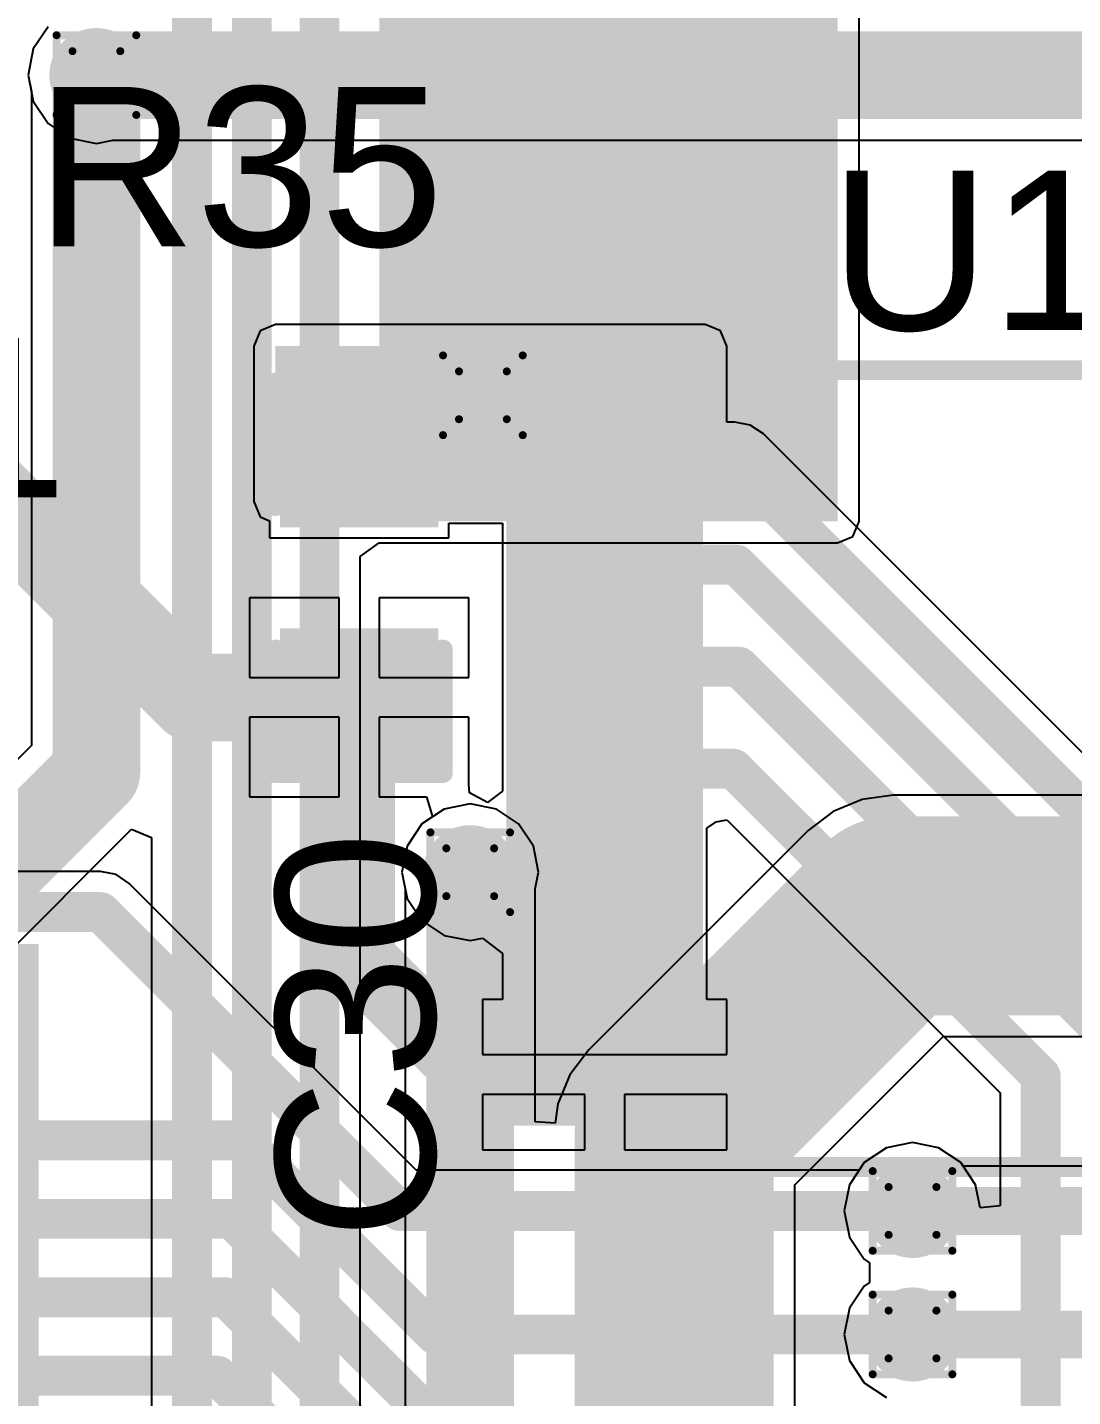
# Model space of a CAD drawing. Header units: inches. Extents: x -0.3 to 9.9, y -0.4 to 5.
# Drawn here: x 3.3147 to 3.577, y 1.4264 to 1.77 of the extents above; entities that cross this region are included whole.
import ezdxf

# ---------------------------------------------------------------- set-up
doc = ezdxf.new("R2010")
doc.units = ezdxf.units.IN
doc.header["$MEASUREMENT"] = 0
for name, color, linetype in [('Bottom Layer', 5, 'Continuous'), ('Bottom Solder', 6, 'Continuous'), ('Drill Drawing', 1, 'Continuous'), ('Top Layer', 1, 'Continuous'), ('Top Overlay', 2, 'Continuous'), ('Top Paste', 8, 'Continuous'), ('Top Solder', 216, 'Continuous'), ('Via Holes', 16, 'Continuous')]:
    doc.layers.add(name, color=color, linetype=linetype)
doc.styles.add('Arial', font='', dxfattribs={"height": 0.2})
doc.styles.get('Arial').set_extended_font_data('Arial')

# ---------------------------------------------------------------- blocks, each defined once
blk = doc.blocks.new('TQFP_100_14_14__49')
at = {"layer": 'Top Solder'}
for points in [[(-0.33668, -0.12789), (-0.26962, -0.12789), (-0.26962, -0.1477), (-0.33668, -0.1477)], [(-0.33668, -0.14757), (-0.26962, -0.14757), (-0.26962, -0.16739), (-0.33668, -0.16739)], [(-0.33668, -0.16726), (-0.26962, -0.16726), (-0.26962, -0.18707), (-0.33668, -0.18707)], [(-0.33668, -0.18694), (-0.26962, -0.18694), (-0.26962, -0.20676), (-0.33668, -0.20676)], [(-0.33668, -0.20663), (-0.26962, -0.20663), (-0.26962, -0.22644), (-0.33668, -0.22644)], [(-0.33668, -0.22631), (-0.26962, -0.22631), (-0.26962, -0.24613), (-0.33668, -0.24613)]]:
    blk.add_hatch(color=216, dxfattribs=at).paths.add_polyline_path(points)
blk = doc.blocks.new('14_TSSOP_50')
at = {"layer": 'Top Layer'}
for points in [[(-0.12992, 0.08563), (-0.08858, 0.08563), (-0.08858, 0.06791), (-0.12992, 0.06791)], [(0.08858, 0.08563), (0.12992, 0.08563), (0.12992, 0.06791), (0.08858, 0.06791)], [(-0.12992, 0.06004), (-0.08858, 0.06004), (-0.08858, 0.04232), (-0.12992, 0.04232)], [(0.08858, 0.06004), (0.12992, 0.06004), (0.12992, 0.04232), (0.08858, 0.04232)], [(-0.12992, 0.03445), (-0.08858, 0.03445), (-0.08858, 0.01673), (-0.12992, 0.01673)], [(0.08858, 0.03445), (0.12992, 0.03445), (0.12992, 0.01673), (0.08858, 0.01673)], [(-0.12992, 0.00886), (-0.08858, 0.00886), (-0.08858, -0.00886), (-0.12992, -0.00886)], [(0.08858, 0.00886), (0.12992, 0.00886), (0.12992, -0.00886), (0.08858, -0.00886)], [(-0.12992, -0.01673), (-0.08858, -0.01673), (-0.08858, -0.03445), (-0.12992, -0.03445)], [(0.08858, -0.01673), (0.12992, -0.01673), (0.12992, -0.03445), (0.08858, -0.03445)], [(-0.12992, -0.04232), (-0.08858, -0.04232), (-0.08858, -0.06004), (-0.12992, -0.06004)], [(0.08858, -0.04232), (0.12992, -0.04232), (0.12992, -0.06004), (0.08858, -0.06004)], [(-0.12992, -0.06791), (-0.08858, -0.06791), (-0.08858, -0.08563), (-0.12992, -0.08563)], [(0.08858, -0.06791), (0.12992, -0.06791), (0.12992, -0.08563), (0.08858, -0.08563)]]:
    blk.add_hatch(color=1, dxfattribs=at).paths.add_polyline_path(points)
at = {"layer": 'Top Overlay'}
blk.add_hatch(color=2, dxfattribs=at).paths.add_polyline_path([(-0.084, 0.068), (-0.073, 0.068), (-0.073, 0.086), (-0.084, 0.086)])
at = {"layer": 'Top Paste'}
for points in [[(-0.12992, 0.08563), (-0.08858, 0.08563), (-0.08858, 0.06791), (-0.12992, 0.06791)], [(0.08858, 0.08563), (0.12992, 0.08563), (0.12992, 0.06791), (0.08858, 0.06791)], [(-0.12992, 0.06004), (-0.08858, 0.06004), (-0.08858, 0.04232), (-0.12992, 0.04232)], [(0.08858, 0.06004), (0.12992, 0.06004), (0.12992, 0.04232), (0.08858, 0.04232)], [(-0.12992, 0.03445), (-0.08858, 0.03445), (-0.08858, 0.01673), (-0.12992, 0.01673)], [(0.08858, 0.03445), (0.12992, 0.03445), (0.12992, 0.01673), (0.08858, 0.01673)], [(-0.12992, 0.00886), (-0.08858, 0.00886), (-0.08858, -0.00886), (-0.12992, -0.00886)], [(0.08858, 0.00886), (0.12992, 0.00886), (0.12992, -0.00886), (0.08858, -0.00886)], [(-0.12992, -0.01673), (-0.08858, -0.01673), (-0.08858, -0.03445), (-0.12992, -0.03445)], [(0.08858, -0.01673), (0.12992, -0.01673), (0.12992, -0.03445), (0.08858, -0.03445)], [(-0.12992, -0.04232), (-0.08858, -0.04232), (-0.08858, -0.06004), (-0.12992, -0.06004)], [(0.08858, -0.04232), (0.12992, -0.04232), (0.12992, -0.06004), (0.08858, -0.06004)], [(-0.12992, -0.06791), (-0.08858, -0.06791), (-0.08858, -0.08563), (-0.12992, -0.08563)], [(0.08858, -0.06791), (0.12992, -0.06791), (0.12992, -0.08563), (0.08858, -0.08563)]]:
    blk.add_hatch(color=8, dxfattribs=at).paths.add_polyline_path(points)
at = {"layer": 'Top Solder'}
for points in [[(-0.13392, 0.08963), (-0.08458, 0.08963), (-0.08458, 0.06391), (-0.13392, 0.06391)], [(0.08458, 0.08963), (0.13392, 0.08963), (0.13392, 0.06391), (0.08458, 0.06391)], [(-0.13392, 0.06404), (-0.08458, 0.06404), (-0.08458, 0.03832), (-0.13392, 0.03832)], [(0.08458, 0.06404), (0.13392, 0.06404), (0.13392, 0.03832), (0.08458, 0.03832)], [(-0.13392, 0.03845), (-0.08458, 0.03845), (-0.08458, 0.01273), (-0.13392, 0.01273)], [(0.08458, 0.03845), (0.13392, 0.03845), (0.13392, 0.01273), (0.08458, 0.01273)], [(-0.13392, 0.01286), (-0.08458, 0.01286), (-0.08458, -0.01286), (-0.13392, -0.01286)], [(0.08458, 0.01286), (0.13392, 0.01286), (0.13392, -0.01286), (0.08458, -0.01286)], [(-0.13392, -0.01273), (-0.08458, -0.01273), (-0.08458, -0.03845), (-0.13392, -0.03845)], [(0.08458, -0.01273), (0.13392, -0.01273), (0.13392, -0.03845), (0.08458, -0.03845)], [(-0.13392, -0.03832), (-0.08458, -0.03832), (-0.08458, -0.06404), (-0.13392, -0.06404)], [(0.08458, -0.03832), (0.13392, -0.03832), (0.13392, -0.06404), (0.08458, -0.06404)], [(-0.13392, -0.06391), (-0.08458, -0.06391), (-0.08458, -0.08963), (-0.13392, -0.08963)], [(0.08458, -0.06391), (0.13392, -0.06391), (0.13392, -0.08963), (0.08458, -0.08963)]]:
    blk.add_hatch(color=216, dxfattribs=at).paths.add_polyline_path(points)
at = {"layer": 'Top Overlay'}
for points in [[(-0.09, 0.1, 0.005, 0.005, 0), (0.09, 0.1, 0.005, 0.005, 0)], [(-0.09, 0.092, 0.005, 0.005, 0), (-0.09, 0.1, 0.005, 0.005, 0)], [(0.09, 0.092, 0.005, 0.005, 0), (0.09, 0.1, 0.005, 0.005, 0)], [(-0.141, 0.082, 0.00787, 0.00787, 0), (-0.136, 0.077, 0.00787, 0.00787, 0)], [(-0.141, 0.072, 0.00787, 0.00787, 0), (-0.141, 0.082, 0.00787, 0.00787, 0)], [(-0.141, 0.072, 0.00787, 0.00787, 0), (-0.136, 0.077, 0.00787, 0.00787, 0)], [(-0.09, -0.1, 0.005, 0.005, 0), (-0.09, -0.092, 0.005, 0.005, 0)], [(0.09, -0.1, 0.005, 0.005, 0), (0.09, -0.092, 0.005, 0.005, 0)], [(-0.09, -0.1, 0.005, 0.005, 0), (0.09, -0.1, 0.005, 0.005, 0)]]:
    blk.add_lwpolyline(points, format="xyseb", dxfattribs=at)
for points in [[(-0.09125, 0.1, 0.0025, 0.0025, 1), (-0.08875, 0.1, 0.0025, 0.0025, 1)], [(-0.09125, 0.1, 0.0025, 0.0025, 1), (-0.08875, 0.1, 0.0025, 0.0025, 1)], [(0.08875, 0.1, 0.0025, 0.0025, 1), (0.09125, 0.1, 0.0025, 0.0025, 1)], [(0.08875, 0.1, 0.0025, 0.0025, 1), (0.09125, 0.1, 0.0025, 0.0025, 1)], [(-0.09125, 0.092, 0.0025, 0.0025, 1), (-0.08875, 0.092, 0.0025, 0.0025, 1)], [(0.08875, 0.092, 0.0025, 0.0025, 1), (0.09125, 0.092, 0.0025, 0.0025, 1)], [(-0.14297, 0.082, 0.00394, 0.00394, 1), (-0.13903, 0.082, 0.00394, 0.00394, 1)], [(-0.14297, 0.082, 0.00394, 0.00394, 1), (-0.13903, 0.082, 0.00394, 0.00394, 1)], [(-0.13797, 0.077, 0.00394, 0.00394, 1), (-0.13403, 0.077, 0.00394, 0.00394, 1)], [(-0.13797, 0.077, 0.00394, 0.00394, 1), (-0.13403, 0.077, 0.00394, 0.00394, 1)], [(-0.14297, 0.072, 0.00394, 0.00394, 1), (-0.13903, 0.072, 0.00394, 0.00394, 1)], [(-0.14297, 0.072, 0.00394, 0.00394, 1), (-0.13903, 0.072, 0.00394, 0.00394, 1)], [(-0.09125, -0.092, 0.0025, 0.0025, 1), (-0.08875, -0.092, 0.0025, 0.0025, 1)], [(0.08875, -0.092, 0.0025, 0.0025, 1), (0.09125, -0.092, 0.0025, 0.0025, 1)], [(-0.09125, -0.1, 0.0025, 0.0025, 1), (-0.08875, -0.1, 0.0025, 0.0025, 1)], [(-0.09125, -0.1, 0.0025, 0.0025, 1), (-0.08875, -0.1, 0.0025, 0.0025, 1)], [(0.08875, -0.1, 0.0025, 0.0025, 1), (0.09125, -0.1, 0.0025, 0.0025, 1)], [(0.08875, -0.1, 0.0025, 0.0025, 1), (0.09125, -0.1, 0.0025, 0.0025, 1)]]:
    blk.add_lwpolyline(points, format="xyseb", close=True, dxfattribs=at)
blk = doc.blocks.new('C___0603_189')
at = {"layer": 'Top Layer'}
for points in [[(-0.015, 0.0175), (-0.015, -0.0175), (-0.045, -0.0175), (-0.045, 0.0175)], [(0.045, 0.0175), (0.045, -0.0175), (0.015, -0.0175), (0.015, 0.0175)]]:
    blk.add_hatch(color=1, dxfattribs=at).paths.add_polyline_path(points)
at = {"layer": 'Top Paste'}
for points in [[(-0.015, 0.0175), (-0.015, -0.0175), (-0.045, -0.0175), (-0.045, 0.0175)], [(0.045, 0.0175), (0.045, -0.0175), (0.015, -0.0175), (0.015, 0.0175)]]:
    blk.add_hatch(color=8, dxfattribs=at).paths.add_polyline_path(points)
at = {"layer": 'Top Solder'}
for points in [[(-0.01264, 0.01986), (-0.01264, -0.01986), (-0.04736, -0.01986), (-0.04736, 0.01986)], [(0.04736, 0.01986), (0.04736, -0.01986), (0.01264, -0.01986), (0.01264, 0.01986)]]:
    blk.add_hatch(color=216, dxfattribs=at).paths.add_polyline_path(points)
at = {"layer": 'Top Overlay'}
for points in [[(-0.018, 0.021, 0.005, 0.005, 0), (-0.049, 0.021, 0.005, 0.005, 0)], [(-0.049, -0.021, 0.005, 0.005, 0), (-0.049, 0.021, 0.005, 0.005, 0)], [(0.049, 0.021, 0.005, 0.005, 0), (0.018, 0.021, 0.005, 0.005, 0)], [(0.049, -0.021, 0.005, 0.005, 0), (0.049, 0.021, 0.005, 0.005, 0)], [(-0.018, -0.021, 0.005, 0.005, 0), (-0.049, -0.021, 0.005, 0.005, 0)], [(0.049, -0.021, 0.005, 0.005, 0), (0.018, -0.021, 0.005, 0.005, 0)]]:
    blk.add_lwpolyline(points, format="xyseb", dxfattribs=at)
for points in [[(-0.05025, 0.021, 0.0025, 0.0025, 1), (-0.04775, 0.021, 0.0025, 0.0025, 1)], [(-0.05025, 0.021, 0.0025, 0.0025, 1), (-0.04775, 0.021, 0.0025, 0.0025, 1)], [(-0.01925, 0.021, 0.0025, 0.0025, 1), (-0.01675, 0.021, 0.0025, 0.0025, 1)], [(0.01675, 0.021, 0.0025, 0.0025, 1), (0.01925, 0.021, 0.0025, 0.0025, 1)], [(0.04775, 0.021, 0.0025, 0.0025, 1), (0.05025, 0.021, 0.0025, 0.0025, 1)], [(0.04775, 0.021, 0.0025, 0.0025, 1), (0.05025, 0.021, 0.0025, 0.0025, 1)], [(-0.05025, -0.021, 0.0025, 0.0025, 1), (-0.04775, -0.021, 0.0025, 0.0025, 1)], [(-0.05025, -0.021, 0.0025, 0.0025, 1), (-0.04775, -0.021, 0.0025, 0.0025, 1)], [(-0.01925, -0.021, 0.0025, 0.0025, 1), (-0.01675, -0.021, 0.0025, 0.0025, 1)], [(0.01675, -0.021, 0.0025, 0.0025, 1), (0.01925, -0.021, 0.0025, 0.0025, 1)], [(0.04775, -0.021, 0.0025, 0.0025, 1), (0.05025, -0.021, 0.0025, 0.0025, 1)], [(0.04775, -0.021, 0.0025, 0.0025, 1), (0.05025, -0.021, 0.0025, 0.0025, 1)]]:
    blk.add_lwpolyline(points, format="xyseb", close=True, dxfattribs=at)

msp = doc.modelspace()

# ---------------------------------------------------------------- hatches: boundary and pattern name
at = {"layer": 'Bottom Layer'}
msp.add_hatch(color=5, dxfattribs=at).paths.add_polyline_path([(3.403, 1.646), (3.518, 1.646), (3.518, 2.022), (3.403, 2.022)])
h = msp.add_hatch(color=5, dxfattribs=at)
edge = h.paths.add_edge_path()
edge.add_arc((3.332, 1.758), 0.01181, 0, 360)
h = msp.add_hatch(color=5, dxfattribs=at)
edge = h.paths.add_edge_path()
edge.add_arc((3.429, 1.67764), 0.01181, 0, 360)
h = msp.add_hatch(color=5, dxfattribs=at)
edge = h.paths.add_edge_path()
edge.add_arc((3.42582, 1.55795), 0.01181, 0, 360)
h = msp.add_hatch(color=5, dxfattribs=at)
edge = h.paths.add_edge_path()
edge.add_arc((3.53682, 1.47295), 0.01181, 0, 360)
h = msp.add_hatch(color=5, dxfattribs=at)
edge = h.paths.add_edge_path()
edge.add_arc((3.53682, 1.44195), 0.01181, 0, 360)
at = {"layer": 'Bottom Solder'}
h = msp.add_hatch(color=6, dxfattribs=at)
edge = h.paths.add_edge_path()
edge.add_arc((3.332, 1.758), 0.00591, 0, 360)
h = msp.add_hatch(color=6, dxfattribs=at)
edge = h.paths.add_edge_path()
edge.add_arc((3.429, 1.67764), 0.00591, 0, 360)
h = msp.add_hatch(color=6, dxfattribs=at)
edge = h.paths.add_edge_path()
edge.add_arc((3.42582, 1.55795), 0.00591, 0, 360)
h = msp.add_hatch(color=6, dxfattribs=at)
edge = h.paths.add_edge_path()
edge.add_arc((3.53682, 1.47295), 0.00591, 0, 360)
h = msp.add_hatch(color=6, dxfattribs=at)
edge = h.paths.add_edge_path()
edge.add_arc((3.53682, 1.44195), 0.00591, 0, 360)
at = {"layer": 'Top Layer'}
h = msp.add_hatch(color=1, dxfattribs=at)
edge = h.paths.add_edge_path()
edge.add_arc((3.332, 1.758), 0.01181, 0, 360)
msp.add_hatch(color=1, dxfattribs=at).paths.add_polyline_path([(3.37694, 1.65095), (3.48482, 1.65095), (3.48482, 1.69), (3.37694, 1.69)])
h = msp.add_hatch(color=1, dxfattribs=at)
edge = h.paths.add_edge_path()
edge.add_arc((3.429, 1.67764), 0.01181, 0, 360)
h = msp.add_hatch(color=1, dxfattribs=at)
edge = h.paths.add_edge_path()
edge.add_arc((3.42582, 1.55795), 0.01181, 0, 360)
h = msp.add_hatch(color=1, dxfattribs=at)
edge = h.paths.add_edge_path()
edge.add_arc((3.53682, 1.47295), 0.01181, 0, 360)
h = msp.add_hatch(color=1, dxfattribs=at)
edge = h.paths.add_edge_path()
edge.add_arc((3.53682, 1.44195), 0.01181, 0, 360)
at = {"layer": 'Top Solder'}
h = msp.add_hatch(color=216, dxfattribs=at)
edge = h.paths.add_edge_path()
edge.add_arc((3.332, 1.758), 0.00591, 0, 360)
h = msp.add_hatch(color=216, dxfattribs=at)
edge = h.paths.add_edge_path()
edge.add_arc((3.429, 1.67764), 0.00591, 0, 360)
h = msp.add_hatch(color=216, dxfattribs=at)
edge = h.paths.add_edge_path()
edge.add_arc((3.42582, 1.55795), 0.00591, 0, 360)
h = msp.add_hatch(color=216, dxfattribs=at)
edge = h.paths.add_edge_path()
edge.add_arc((3.53682, 1.47295), 0.00591, 0, 360)
h = msp.add_hatch(color=216, dxfattribs=at)
edge = h.paths.add_edge_path()
edge.add_arc((3.53682, 1.44195), 0.00591, 0, 360)
at = {"layer": 'Via Holes'}
h = msp.add_hatch(color=7, dxfattribs=at)
edge = h.paths.add_edge_path()
edge.add_arc((3.332, 1.758), 0.00591, 0, 360)
h = msp.add_hatch(color=7, dxfattribs=at)
edge = h.paths.add_edge_path()
edge.add_arc((3.429, 1.67764), 0.00591, 0, 360)
h = msp.add_hatch(color=7, dxfattribs=at)
edge = h.paths.add_edge_path()
edge.add_arc((3.42582, 1.55795), 0.00591, 0, 360)
h = msp.add_hatch(color=7, dxfattribs=at)
edge = h.paths.add_edge_path()
edge.add_arc((3.53682, 1.47295), 0.00591, 0, 360)
h = msp.add_hatch(color=7, dxfattribs=at)
edge = h.paths.add_edge_path()
edge.add_arc((3.53682, 1.44195), 0.00591, 0, 360)

# ---------------------------------------------------------------- linework, layer by layer
at = {"layer": 'Bottom Layer'}
for p, q in [((3.52341, 1.646), (3.52341, 2.022)), ((3.31988, 1.77012), (3.31616, 1.76456)), ((3.31616, 1.76456), (3.31486, 1.758)), ((3.31486, 1.758), (3.31569, 1.75384)), ((3.31569, 1.75384), (3.31569, 1.58976)), ((3.52183, 1.64217), (3.52341, 1.646)), ((3.3982, 1.63717), (3.403, 1.64059)), ((3.403, 1.64059), (3.518, 1.64059)), ((3.518, 1.64059), (3.52183, 1.64217)), ((3.3982, 1.2405), (3.3982, 1.63717)), ((3.31569, 1.58976), (3.27024, 1.54431)), ((3.532, 1.57726), (3.52417, 1.57623)), ((3.59247, 1.57726), (3.532, 1.57726)), ((3.41926, 1.57378), (3.4137, 1.57007)), ((3.42582, 1.57509), (3.41926, 1.57378)), ((3.43238, 1.57378), (3.42582, 1.57509)), ((3.43794, 1.57007), (3.43238, 1.57378)), ((3.52417, 1.57623), (3.51687, 1.5732)), ((3.51687, 1.5732), (3.5106, 1.5684)), ((3.28854, 1.51646), (3.3408, 1.56873)), ((3.3408, 1.56873), (3.3458, 1.56666)), ((3.4137, 1.57007), (3.40999, 1.56451)), ((3.44166, 1.56451), (3.43794, 1.57007)), ((3.5106, 1.5684), (3.4556, 1.5134)), ((3.5106, 1.5684), (3.5106, 1.5684)), ((3.3458, 1.56666), (3.3458, 1.25515)), ((3.40999, 1.56451), (3.40868, 1.55795)), ((3.44296, 1.55795), (3.44166, 1.56451)), ((3.40868, 1.55795), (3.40951, 1.55379)), ((3.44214, 1.55379), (3.44296, 1.55795)), ((3.40951, 1.55379), (3.40951, 1.08081)), ((3.44214, 1.49533), (3.44214, 1.55379)), ((3.50726, 1.47947), (3.54453, 1.51674)), ((3.54453, 1.51674), (3.605, 1.51674)), ((3.4556, 1.5134), (3.45079, 1.50713)), ((3.45079, 1.50713), (3.44777, 1.49983)), ((3.44777, 1.49983), (3.44714, 1.495)), ((3.44714, 1.495), (3.44214, 1.49533)), ((3.53026, 1.48878), (3.5247, 1.48507)), ((3.53682, 1.49009), (3.53026, 1.48878)), ((3.54338, 1.48878), (3.53682, 1.49009)), ((3.54894, 1.48507), (3.54338, 1.48878)), ((3.5247, 1.48507), (3.52099, 1.47951)), ((3.54955, 1.48416), (3.54894, 1.48507)), ((3.6621, 1.48416), (3.54955, 1.48416)), ((3.50726, 1.229), (3.50726, 1.47947)), ((3.52099, 1.47951), (3.51968, 1.47295)), ((3.51968, 1.47295), (3.52099, 1.46639)), ((3.52099, 1.46639), (3.5247, 1.46083)), ((3.5247, 1.46083), (3.52602, 1.45995)), ((3.52602, 1.45995), (3.52602, 1.45495)), ((3.5247, 1.45407), (3.52099, 1.44851)), ((3.52602, 1.45495), (3.5247, 1.45407)), ((3.52099, 1.44851), (3.51968, 1.44195)), ((3.51968, 1.44195), (3.52099, 1.43539)), ((3.52099, 1.43539), (3.5247, 1.42983)), ((3.5247, 1.42983), (3.53026, 1.42611))]:
    msp.add_line(p, q, dxfattribs=at)
for points in [[(3.356, 1.25092, 0.01, 0.01, 0), (3.356, 2.58734, 0.01, 0.01, 0)], [(3.371, 1.24471, 0.01, 0.01, 0), (3.371, 2.58113, 0.01, 0.01, 0)], [(3.388, 1.2405, 0.01, 0.01, 0), (3.388, 2.48513, 0.01, 0.01, 0)], [(3.429, 1.687, 0.018, 0.018, 0), (3.429, 1.83177, 0.018, 0.018, 0)], [(3.332, 1.583, 0.022, 0.022, 0), (3.332, 1.758, 0.022, 0.022, 0)], [(3.42782, 1.68582, 0.018, 0.018, 0), (3.429, 1.687, 0.018, 0.018, 0)], [(3.42782, 1.67964, 0.018, 0.018, 0), (3.42782, 1.68582, 0.018, 0.018, 0)], [(3.42782, 1.67964, 0.018, 0.018, 0), (3.429, 1.67964, 0.018, 0.018, 0)], [(3.42782, 1.66072, 0.018, 0.018, 0), (3.42782, 1.67964, 0.018, 0.018, 0)], [(3.277, 1.528, 0.022, 0.022, 0), (3.332, 1.583, 0.022, 0.022, 0)], [(3.477, 1.492, 0.05, 0.05, 0), (3.532, 1.547, 0.05, 0.05, 0)], [(3.532, 1.547, 0.05, 0.05, 0), (3.605, 1.547, 0.05, 0.05, 0)], [(3.42582, 1.08081, 0.022, 0.022, 0), (3.42582, 1.55751, 0.022, 0.022, 0)], [(3.477, 1.229, 0.05, 0.05, 0), (3.477, 1.492, 0.05, 0.05, 0)], [(3.53682, 1.47295, 0.012, 0.012, 0), (3.67482, 1.47295, 0.012, 0.012, 0)], [(3.53682, 1.44195, 0.012, 0.012, 0), (3.67982, 1.44195, 0.012, 0.012, 0)]]:
    msp.add_lwpolyline(points, format="xyseb", dxfattribs=at)
for points in [[(3.3265, 1.758, 0.011, 0.011, 1), (3.3375, 1.758, 0.011, 0.011, 1)], [(3.42332, 1.68582, 0.009, 0.009, 1), (3.43232, 1.68582, 0.009, 0.009, 1)], [(3.42332, 1.68582, 0.009, 0.009, 1), (3.43232, 1.68582, 0.009, 0.009, 1)], [(3.4245, 1.687, 0.009, 0.009, 1), (3.4335, 1.687, 0.009, 0.009, 1)], [(3.4245, 1.687, 0.009, 0.009, 1), (3.4335, 1.687, 0.009, 0.009, 1)], [(3.42332, 1.67964, 0.009, 0.009, 1), (3.43232, 1.67964, 0.009, 0.009, 1)], [(3.42332, 1.67964, 0.009, 0.009, 1), (3.43232, 1.67964, 0.009, 0.009, 1)], [(3.42332, 1.67964, 0.009, 0.009, 1), (3.43232, 1.67964, 0.009, 0.009, 1)], [(3.4245, 1.67964, 0.009, 0.009, 1), (3.4335, 1.67964, 0.009, 0.009, 1)], [(3.42332, 1.66072, 0.009, 0.009, 1), (3.43232, 1.66072, 0.009, 0.009, 1)], [(3.3265, 1.583, 0.011, 0.011, 1), (3.3375, 1.583, 0.011, 0.011, 1)], [(3.3265, 1.583, 0.011, 0.011, 1), (3.3375, 1.583, 0.011, 0.011, 1)], [(3.5195, 1.547, 0.025, 0.025, 1), (3.5445, 1.547, 0.025, 0.025, 1)], [(3.5195, 1.547, 0.025, 0.025, 1), (3.5445, 1.547, 0.025, 0.025, 1)], [(3.42032, 1.55751, 0.011, 0.011, 1), (3.43132, 1.55751, 0.011, 0.011, 1)], [(3.4645, 1.492, 0.025, 0.025, 1), (3.4895, 1.492, 0.025, 0.025, 1)], [(3.4645, 1.492, 0.025, 0.025, 1), (3.4895, 1.492, 0.025, 0.025, 1)], [(3.53382, 1.47295, 0.006, 0.006, 1), (3.53982, 1.47295, 0.006, 0.006, 1)], [(3.53382, 1.44195, 0.006, 0.006, 1), (3.53982, 1.44195, 0.006, 0.006, 1)]]:
    msp.add_lwpolyline(points, format="xyseb", close=True, dxfattribs=at)
at = {"layer": 'Drill Drawing'}
for points in [[(3.322, 1.768, 0.002, 0.002, 0), (3.342, 1.768, 0.002, 0.002, 0)], [(3.322, 1.748, 0.002, 0.002, 0), (3.322, 1.768, 0.002, 0.002, 0)], [(3.342, 1.748, 0.002, 0.002, 0), (3.342, 1.768, 0.002, 0.002, 0)], [(3.326, 1.764, 0.002, 0.002, 0), (3.338, 1.764, 0.002, 0.002, 0)], [(3.326, 1.752, 0.002, 0.002, 0), (3.326, 1.764, 0.002, 0.002, 0)], [(3.338, 1.752, 0.002, 0.002, 0), (3.338, 1.764, 0.002, 0.002, 0)], [(3.326, 1.752, 0.002, 0.002, 0), (3.338, 1.752, 0.002, 0.002, 0)], [(3.322, 1.748, 0.002, 0.002, 0), (3.342, 1.748, 0.002, 0.002, 0)], [(3.419, 1.68764, 0.002, 0.002, 0), (3.439, 1.68764, 0.002, 0.002, 0)], [(3.419, 1.66764, 0.002, 0.002, 0), (3.419, 1.68764, 0.002, 0.002, 0)], [(3.439, 1.66764, 0.002, 0.002, 0), (3.439, 1.68764, 0.002, 0.002, 0)], [(3.423, 1.68364, 0.002, 0.002, 0), (3.435, 1.68364, 0.002, 0.002, 0)], [(3.423, 1.67164, 0.002, 0.002, 0), (3.423, 1.68364, 0.002, 0.002, 0)], [(3.435, 1.67164, 0.002, 0.002, 0), (3.435, 1.68364, 0.002, 0.002, 0)], [(3.423, 1.67164, 0.002, 0.002, 0), (3.435, 1.67164, 0.002, 0.002, 0)], [(3.419, 1.66764, 0.002, 0.002, 0), (3.439, 1.66764, 0.002, 0.002, 0)], [(3.41582, 1.56795, 0.002, 0.002, 0), (3.43582, 1.56795, 0.002, 0.002, 0)], [(3.41582, 1.54795, 0.002, 0.002, 0), (3.41582, 1.56795, 0.002, 0.002, 0)], [(3.43582, 1.54795, 0.002, 0.002, 0), (3.43582, 1.56795, 0.002, 0.002, 0)], [(3.41982, 1.56395, 0.002, 0.002, 0), (3.43182, 1.56395, 0.002, 0.002, 0)], [(3.41982, 1.55195, 0.002, 0.002, 0), (3.41982, 1.56395, 0.002, 0.002, 0)], [(3.43182, 1.55195, 0.002, 0.002, 0), (3.43182, 1.56395, 0.002, 0.002, 0)], [(3.41982, 1.55195, 0.002, 0.002, 0), (3.43182, 1.55195, 0.002, 0.002, 0)], [(3.41582, 1.54795, 0.002, 0.002, 0), (3.43582, 1.54795, 0.002, 0.002, 0)], [(3.52682, 1.48295, 0.002, 0.002, 0), (3.54682, 1.48295, 0.002, 0.002, 0)], [(3.52682, 1.46295, 0.002, 0.002, 0), (3.52682, 1.48295, 0.002, 0.002, 0)], [(3.54682, 1.46295, 0.002, 0.002, 0), (3.54682, 1.48295, 0.002, 0.002, 0)], [(3.53082, 1.47895, 0.002, 0.002, 0), (3.54282, 1.47895, 0.002, 0.002, 0)], [(3.53082, 1.46695, 0.002, 0.002, 0), (3.53082, 1.47895, 0.002, 0.002, 0)], [(3.54282, 1.46695, 0.002, 0.002, 0), (3.54282, 1.47895, 0.002, 0.002, 0)], [(3.53082, 1.46695, 0.002, 0.002, 0), (3.54282, 1.46695, 0.002, 0.002, 0)], [(3.52682, 1.46295, 0.002, 0.002, 0), (3.54682, 1.46295, 0.002, 0.002, 0)], [(3.52682, 1.45195, 0.002, 0.002, 0), (3.54682, 1.45195, 0.002, 0.002, 0)], [(3.52682, 1.43195, 0.002, 0.002, 0), (3.52682, 1.45195, 0.002, 0.002, 0)], [(3.54682, 1.43195, 0.002, 0.002, 0), (3.54682, 1.45195, 0.002, 0.002, 0)], [(3.53082, 1.44795, 0.002, 0.002, 0), (3.54282, 1.44795, 0.002, 0.002, 0)], [(3.53082, 1.43595, 0.002, 0.002, 0), (3.53082, 1.44795, 0.002, 0.002, 0)], [(3.54282, 1.43595, 0.002, 0.002, 0), (3.54282, 1.44795, 0.002, 0.002, 0)], [(3.53082, 1.43595, 0.002, 0.002, 0), (3.54282, 1.43595, 0.002, 0.002, 0)], [(3.52682, 1.43195, 0.002, 0.002, 0), (3.54682, 1.43195, 0.002, 0.002, 0)]]:
    msp.add_lwpolyline(points, format="xyseb", dxfattribs=at)
for points in [[(3.3215, 1.768, 0.001, 0.001, 1), (3.3225, 1.768, 0.001, 0.001, 1)], [(3.3215, 1.768, 0.001, 0.001, 1), (3.3225, 1.768, 0.001, 0.001, 1)], [(3.3415, 1.768, 0.001, 0.001, 1), (3.3425, 1.768, 0.001, 0.001, 1)], [(3.3415, 1.768, 0.001, 0.001, 1), (3.3425, 1.768, 0.001, 0.001, 1)], [(3.3255, 1.764, 0.001, 0.001, 1), (3.3265, 1.764, 0.001, 0.001, 1)], [(3.3255, 1.764, 0.001, 0.001, 1), (3.3265, 1.764, 0.001, 0.001, 1)], [(3.3375, 1.764, 0.001, 0.001, 1), (3.3385, 1.764, 0.001, 0.001, 1)], [(3.3375, 1.764, 0.001, 0.001, 1), (3.3385, 1.764, 0.001, 0.001, 1)], [(3.3255, 1.752, 0.001, 0.001, 1), (3.3265, 1.752, 0.001, 0.001, 1)], [(3.3255, 1.752, 0.001, 0.001, 1), (3.3265, 1.752, 0.001, 0.001, 1)], [(3.3375, 1.752, 0.001, 0.001, 1), (3.3385, 1.752, 0.001, 0.001, 1)], [(3.3375, 1.752, 0.001, 0.001, 1), (3.3385, 1.752, 0.001, 0.001, 1)], [(3.3215, 1.748, 0.001, 0.001, 1), (3.3225, 1.748, 0.001, 0.001, 1)], [(3.3215, 1.748, 0.001, 0.001, 1), (3.3225, 1.748, 0.001, 0.001, 1)], [(3.3415, 1.748, 0.001, 0.001, 1), (3.3425, 1.748, 0.001, 0.001, 1)], [(3.3415, 1.748, 0.001, 0.001, 1), (3.3425, 1.748, 0.001, 0.001, 1)], [(3.4185, 1.68764, 0.001, 0.001, 1), (3.4195, 1.68764, 0.001, 0.001, 1)], [(3.4185, 1.68764, 0.001, 0.001, 1), (3.4195, 1.68764, 0.001, 0.001, 1)], [(3.4385, 1.68764, 0.001, 0.001, 1), (3.4395, 1.68764, 0.001, 0.001, 1)], [(3.4385, 1.68764, 0.001, 0.001, 1), (3.4395, 1.68764, 0.001, 0.001, 1)], [(3.4225, 1.68364, 0.001, 0.001, 1), (3.4235, 1.68364, 0.001, 0.001, 1)], [(3.4225, 1.68364, 0.001, 0.001, 1), (3.4235, 1.68364, 0.001, 0.001, 1)], [(3.4345, 1.68364, 0.001, 0.001, 1), (3.4355, 1.68364, 0.001, 0.001, 1)], [(3.4345, 1.68364, 0.001, 0.001, 1), (3.4355, 1.68364, 0.001, 0.001, 1)], [(3.4225, 1.67164, 0.001, 0.001, 1), (3.4235, 1.67164, 0.001, 0.001, 1)], [(3.4225, 1.67164, 0.001, 0.001, 1), (3.4235, 1.67164, 0.001, 0.001, 1)], [(3.4345, 1.67164, 0.001, 0.001, 1), (3.4355, 1.67164, 0.001, 0.001, 1)], [(3.4345, 1.67164, 0.001, 0.001, 1), (3.4355, 1.67164, 0.001, 0.001, 1)], [(3.4185, 1.66764, 0.001, 0.001, 1), (3.4195, 1.66764, 0.001, 0.001, 1)], [(3.4185, 1.66764, 0.001, 0.001, 1), (3.4195, 1.66764, 0.001, 0.001, 1)], [(3.4385, 1.66764, 0.001, 0.001, 1), (3.4395, 1.66764, 0.001, 0.001, 1)], [(3.4385, 1.66764, 0.001, 0.001, 1), (3.4395, 1.66764, 0.001, 0.001, 1)], [(3.41532, 1.56795, 0.001, 0.001, 1), (3.41632, 1.56795, 0.001, 0.001, 1)], [(3.41532, 1.56795, 0.001, 0.001, 1), (3.41632, 1.56795, 0.001, 0.001, 1)], [(3.43532, 1.56795, 0.001, 0.001, 1), (3.43632, 1.56795, 0.001, 0.001, 1)], [(3.43532, 1.56795, 0.001, 0.001, 1), (3.43632, 1.56795, 0.001, 0.001, 1)], [(3.41932, 1.56395, 0.001, 0.001, 1), (3.42032, 1.56395, 0.001, 0.001, 1)], [(3.41932, 1.56395, 0.001, 0.001, 1), (3.42032, 1.56395, 0.001, 0.001, 1)], [(3.43132, 1.56395, 0.001, 0.001, 1), (3.43232, 1.56395, 0.001, 0.001, 1)], [(3.43132, 1.56395, 0.001, 0.001, 1), (3.43232, 1.56395, 0.001, 0.001, 1)], [(3.41932, 1.55195, 0.001, 0.001, 1), (3.42032, 1.55195, 0.001, 0.001, 1)], [(3.41932, 1.55195, 0.001, 0.001, 1), (3.42032, 1.55195, 0.001, 0.001, 1)], [(3.43132, 1.55195, 0.001, 0.001, 1), (3.43232, 1.55195, 0.001, 0.001, 1)], [(3.43132, 1.55195, 0.001, 0.001, 1), (3.43232, 1.55195, 0.001, 0.001, 1)], [(3.41532, 1.54795, 0.001, 0.001, 1), (3.41632, 1.54795, 0.001, 0.001, 1)], [(3.41532, 1.54795, 0.001, 0.001, 1), (3.41632, 1.54795, 0.001, 0.001, 1)], [(3.43532, 1.54795, 0.001, 0.001, 1), (3.43632, 1.54795, 0.001, 0.001, 1)], [(3.43532, 1.54795, 0.001, 0.001, 1), (3.43632, 1.54795, 0.001, 0.001, 1)], [(3.52632, 1.48295, 0.001, 0.001, 1), (3.52732, 1.48295, 0.001, 0.001, 1)], [(3.52632, 1.48295, 0.001, 0.001, 1), (3.52732, 1.48295, 0.001, 0.001, 1)], [(3.54632, 1.48295, 0.001, 0.001, 1), (3.54732, 1.48295, 0.001, 0.001, 1)], [(3.54632, 1.48295, 0.001, 0.001, 1), (3.54732, 1.48295, 0.001, 0.001, 1)], [(3.53032, 1.47895, 0.001, 0.001, 1), (3.53132, 1.47895, 0.001, 0.001, 1)], [(3.53032, 1.47895, 0.001, 0.001, 1), (3.53132, 1.47895, 0.001, 0.001, 1)], [(3.54232, 1.47895, 0.001, 0.001, 1), (3.54332, 1.47895, 0.001, 0.001, 1)], [(3.54232, 1.47895, 0.001, 0.001, 1), (3.54332, 1.47895, 0.001, 0.001, 1)], [(3.53032, 1.46695, 0.001, 0.001, 1), (3.53132, 1.46695, 0.001, 0.001, 1)], [(3.53032, 1.46695, 0.001, 0.001, 1), (3.53132, 1.46695, 0.001, 0.001, 1)], [(3.54232, 1.46695, 0.001, 0.001, 1), (3.54332, 1.46695, 0.001, 0.001, 1)], [(3.54232, 1.46695, 0.001, 0.001, 1), (3.54332, 1.46695, 0.001, 0.001, 1)], [(3.52632, 1.46295, 0.001, 0.001, 1), (3.52732, 1.46295, 0.001, 0.001, 1)], [(3.52632, 1.46295, 0.001, 0.001, 1), (3.52732, 1.46295, 0.001, 0.001, 1)], [(3.54632, 1.46295, 0.001, 0.001, 1), (3.54732, 1.46295, 0.001, 0.001, 1)], [(3.54632, 1.46295, 0.001, 0.001, 1), (3.54732, 1.46295, 0.001, 0.001, 1)], [(3.52632, 1.45195, 0.001, 0.001, 1), (3.52732, 1.45195, 0.001, 0.001, 1)], [(3.52632, 1.45195, 0.001, 0.001, 1), (3.52732, 1.45195, 0.001, 0.001, 1)], [(3.54632, 1.45195, 0.001, 0.001, 1), (3.54732, 1.45195, 0.001, 0.001, 1)], [(3.54632, 1.45195, 0.001, 0.001, 1), (3.54732, 1.45195, 0.001, 0.001, 1)], [(3.53032, 1.44795, 0.001, 0.001, 1), (3.53132, 1.44795, 0.001, 0.001, 1)], [(3.53032, 1.44795, 0.001, 0.001, 1), (3.53132, 1.44795, 0.001, 0.001, 1)], [(3.54232, 1.44795, 0.001, 0.001, 1), (3.54332, 1.44795, 0.001, 0.001, 1)], [(3.54232, 1.44795, 0.001, 0.001, 1), (3.54332, 1.44795, 0.001, 0.001, 1)], [(3.53032, 1.43595, 0.001, 0.001, 1), (3.53132, 1.43595, 0.001, 0.001, 1)], [(3.53032, 1.43595, 0.001, 0.001, 1), (3.53132, 1.43595, 0.001, 0.001, 1)], [(3.54232, 1.43595, 0.001, 0.001, 1), (3.54332, 1.43595, 0.001, 0.001, 1)], [(3.54232, 1.43595, 0.001, 0.001, 1), (3.54332, 1.43595, 0.001, 0.001, 1)], [(3.52632, 1.43195, 0.001, 0.001, 1), (3.52732, 1.43195, 0.001, 0.001, 1)], [(3.52632, 1.43195, 0.001, 0.001, 1), (3.52732, 1.43195, 0.001, 0.001, 1)], [(3.54632, 1.43195, 0.001, 0.001, 1), (3.54732, 1.43195, 0.001, 0.001, 1)], [(3.54632, 1.43195, 0.001, 0.001, 1), (3.54732, 1.43195, 0.001, 0.001, 1)]]:
    msp.add_lwpolyline(points, format="xyseb", close=True, dxfattribs=at)
at = {"layer": 'Top Layer'}
for p, q in [((3.31988, 1.77012), (3.31616, 1.76456)), ((3.31616, 1.76456), (3.31486, 1.758)), ((3.31486, 1.758), (3.31616, 1.75144)), ((3.31616, 1.75144), (3.31988, 1.74588)), ((3.31988, 1.74588), (3.32544, 1.74216)), ((3.32544, 1.74216), (3.332, 1.74086)), ((3.332, 1.74086), (3.33616, 1.74169)), ((3.33616, 1.74169), (3.60755, 1.74169)), ((3.37694, 1.69541), (3.37311, 1.69383)), ((3.48482, 1.69541), (3.37694, 1.69541)), ((3.48865, 1.69383), (3.48482, 1.69541)), ((3.37311, 1.69383), (3.37152, 1.69)), ((3.49023, 1.69), (3.48865, 1.69383)), ((3.37152, 1.69), (3.37152, 1.65095)), ((3.49023, 1.67092), (3.49023, 1.69)), ((3.49219, 1.67092), (3.49023, 1.67092)), ((3.4961, 1.67014), (3.49219, 1.67092)), ((3.4994, 1.66793), (3.4961, 1.67014)), ((3.64741, 1.51993), (3.4994, 1.66793)), ((3.37152, 1.65095), (3.37311, 1.64712)), ((3.37311, 1.64712), (3.37544, 1.64616)), ((3.37544, 1.64616), (3.37544, 1.64183)), ((3.42044, 1.64183), (3.42044, 1.64554)), ((3.42044, 1.64554), (3.4339, 1.64554)), ((3.4339, 1.64554), (3.4339, 1.62127)), ((3.37544, 1.64183), (3.42044, 1.64183)), ((3.39294, 1.62683), (3.37044, 1.62683)), ((3.37044, 1.62683), (3.37044, 1.60683)), ((3.39294, 1.60683), (3.39294, 1.62683)), ((3.42544, 1.62683), (3.40294, 1.62683)), ((3.40294, 1.62683), (3.40294, 1.60683)), ((3.42544, 1.60683), (3.42544, 1.62683)), ((3.4339, 1.62127), (3.4339, 1.57832)), ((3.37044, 1.60683), (3.39294, 1.60683)), ((3.40294, 1.60683), (3.42544, 1.60683)), ((3.39294, 1.59683), (3.37044, 1.59683)), ((3.37044, 1.59683), (3.37044, 1.57683)), ((3.39294, 1.57683), (3.39294, 1.59683)), ((3.42544, 1.59683), (3.40294, 1.59683)), ((3.40294, 1.59683), (3.40294, 1.57683)), ((3.42544, 1.57988), (3.42544, 1.59683)), ((3.4256, 1.57785), (3.42544, 1.57988)), ((3.43015, 1.57544), (3.4256, 1.57785)), ((3.4339, 1.57832), (3.43015, 1.57544)), ((3.37044, 1.57683), (3.39294, 1.57683)), ((3.40294, 1.57683), (3.41483, 1.57683)), ((3.41483, 1.57683), (3.41635, 1.57183)), ((3.41635, 1.57183), (3.4137, 1.57007)), ((3.48524, 1.56904), (3.48758, 1.57057)), ((3.48758, 1.57057), (3.49024, 1.57111)), ((3.49024, 1.57111), (3.5588, 1.50255)), ((3.4137, 1.57007), (3.40999, 1.56451)), ((3.48524, 1.52604), (3.48524, 1.56904)), ((3.40999, 1.56451), (3.40868, 1.55795)), ((3.33305, 1.55814), (3.23205, 1.55814)), ((3.33695, 1.55737), (3.33305, 1.55814)), ((3.34026, 1.55516), (3.33695, 1.55737)), ((3.40868, 1.55795), (3.40999, 1.55139)), ((3.41227, 1.48314), (3.34026, 1.55516)), ((3.40999, 1.55139), (3.4137, 1.54583)), ((3.4137, 1.54583), (3.41926, 1.54211)), ((3.41926, 1.54211), (3.42582, 1.54081)), ((3.42582, 1.54081), (3.4289, 1.54142)), ((3.4289, 1.54142), (3.4339, 1.53757)), ((3.4339, 1.53757), (3.4339, 1.52604)), ((3.4339, 1.52604), (3.4289, 1.52604)), ((3.4289, 1.52604), (3.4289, 1.51218)), ((3.49024, 1.52604), (3.48524, 1.52604)), ((3.49024, 1.51218), (3.49024, 1.52604)), ((3.4289, 1.51218), (3.49024, 1.51218)), ((3.45457, 1.50218), (3.4289, 1.50218)), ((3.4289, 1.50218), (3.4289, 1.48832)), ((3.45457, 1.48832), (3.45457, 1.50218)), ((3.49024, 1.50218), (3.46457, 1.50218)), ((3.46457, 1.50218), (3.46457, 1.48832)), ((3.49024, 1.48832), (3.49024, 1.50218)), ((3.5588, 1.50255), (3.5588, 1.47424)), ((3.4289, 1.48832), (3.45457, 1.48832)), ((3.46457, 1.48832), (3.49024, 1.48832)), ((3.53026, 1.48878), (3.5247, 1.48507)), ((3.53682, 1.49009), (3.53026, 1.48878)), ((3.54338, 1.48878), (3.53682, 1.49009)), ((3.54894, 1.48507), (3.54338, 1.48878)), ((3.5247, 1.48507), (3.52342, 1.48314)), ((3.55266, 1.47951), (3.54894, 1.48507)), ((3.52342, 1.48314), (3.41227, 1.48314)), ((3.5538, 1.47375), (3.55266, 1.47951)), ((3.5588, 1.47424), (3.5538, 1.47375))]:
    msp.add_line(p, q, dxfattribs=at)
for points in [[(3.332, 1.758, 0.022, 0.022, 0), (3.62687, 1.758, 0.022, 0.022, 0)], [(3.28852, 1.66948, 0.022, 0.022, 0), (3.35617, 1.60183, 0.022, 0.022, 0)], [(3.39682, 1.66495, 0.008, 0.008, 0), (3.40105, 1.66072, 0.008, 0.008, 0)], [(3.45957, 1.66072, 0.01, 0.01, 0), (3.49219, 1.66072, 0.01, 0.01, 0)], [(3.49219, 1.66072, 0.01, 0.01, 0), (3.64574, 1.50718, 0.01, 0.01, 0)], [(3.45957, 1.63513, 0.01, 0.01, 0), (3.49264, 1.63513, 0.01, 0.01, 0)], [(3.49264, 1.63513, 0.01, 0.01, 0), (3.619, 1.50877, 0.01, 0.01, 0)], [(3.35617, 1.60183, 0.022, 0.022, 0), (3.39794, 1.60183, 0.022, 0.022, 0)], [(3.45957, 1.60954, 0.01, 0.01, 0), (3.49323, 1.60954, 0.01, 0.01, 0)], [(3.49323, 1.60954, 0.01, 0.01, 0), (3.59341, 1.50936, 0.01, 0.01, 0)], [(3.39794, 1.53606, 0.018, 0.018, 0), (3.39794, 1.60183, 0.018, 0.018, 0)], [(3.45957, 1.58395, 0.01, 0.01, 0), (3.49182, 1.58395, 0.01, 0.01, 0)], [(3.49182, 1.58395, 0.01, 0.01, 0), (3.569, 1.50677, 0.01, 0.01, 0)], [(3.42582, 1.55795, 0.012, 0.012, 0), (3.42603, 1.55815, 0.012, 0.012, 0)], [(3.42603, 1.55815, 0.012, 0.012, 0), (3.45937, 1.55815, 0.012, 0.012, 0)], [(3.45937, 1.55815, 0.012, 0.012, 0), (3.45957, 1.55836, 0.012, 0.012, 0)], [(3.22782, 1.54795, 0.01, 0.01, 0), (3.33305, 1.54795, 0.01, 0.01, 0)], [(3.33305, 1.54795, 0.01, 0.01, 0), (3.40805, 1.47295, 0.01, 0.01, 0)], [(3.39794, 1.53606, 0.018, 0.018, 0), (3.42682, 1.50718, 0.018, 0.018, 0)], [(3.42682, 1.50718, 0.018, 0.018, 0), (3.45957, 1.50718, 0.018, 0.018, 0)], [(3.569, 0.914, 0.01, 0.01, 0), (3.569, 1.50677, 0.01, 0.01, 0)], [(3.28397, 1.49065, 0.01, 0.01, 0), (3.36835, 1.49065, 0.01, 0.01, 0)], [(3.36835, 1.49065, 0.01, 0.01, 0), (3.41705, 1.44195, 0.01, 0.01, 0)], [(3.40805, 1.47295, 0.01, 0.01, 0), (3.53682, 1.47295, 0.01, 0.01, 0)], [(3.28397, 1.47096, 0.01, 0.01, 0), (3.36604, 1.47096, 0.01, 0.01, 0)], [(3.36604, 1.47096, 0.01, 0.01, 0), (3.43205, 1.40495, 0.01, 0.01, 0)], [(3.28397, 1.45128, 0.01, 0.01, 0), (3.36451, 1.45128, 0.01, 0.01, 0)], [(3.36451, 1.45128, 0.01, 0.01, 0), (3.44184, 1.37395, 0.01, 0.01, 0)], [(3.41705, 1.44195, 0.01, 0.01, 0), (3.53682, 1.44195, 0.01, 0.01, 0)], [(3.28397, 1.43159, 0.01, 0.01, 0), (3.36241, 1.43159, 0.01, 0.01, 0)], [(3.36241, 1.43159, 0.01, 0.01, 0), (3.45205, 1.34195, 0.01, 0.01, 0)]]:
    msp.add_lwpolyline(points, format="xyseb", dxfattribs=at)
for points in [[(3.3265, 1.758, 0.011, 0.011, 1), (3.3375, 1.758, 0.011, 0.011, 1)], [(3.39482, 1.66495, 0.004, 0.004, 1), (3.39882, 1.66495, 0.004, 0.004, 1)], [(3.39905, 1.66072, 0.004, 0.004, 1), (3.40305, 1.66072, 0.004, 0.004, 1)], [(3.45707, 1.66072, 0.005, 0.005, 1), (3.46207, 1.66072, 0.005, 0.005, 1)], [(3.48969, 1.66072, 0.005, 0.005, 1), (3.49469, 1.66072, 0.005, 0.005, 1)], [(3.48969, 1.66072, 0.005, 0.005, 1), (3.49469, 1.66072, 0.005, 0.005, 1)], [(3.45707, 1.63513, 0.005, 0.005, 1), (3.46207, 1.63513, 0.005, 0.005, 1)], [(3.49014, 1.63513, 0.005, 0.005, 1), (3.49514, 1.63513, 0.005, 0.005, 1)], [(3.49014, 1.63513, 0.005, 0.005, 1), (3.49514, 1.63513, 0.005, 0.005, 1)], [(3.35067, 1.60183, 0.011, 0.011, 1), (3.36167, 1.60183, 0.011, 0.011, 1)], [(3.35067, 1.60183, 0.011, 0.011, 1), (3.36167, 1.60183, 0.011, 0.011, 1)], [(3.39244, 1.60183, 0.011, 0.011, 1), (3.40344, 1.60183, 0.011, 0.011, 1)], [(3.45707, 1.60954, 0.005, 0.005, 1), (3.46207, 1.60954, 0.005, 0.005, 1)], [(3.49073, 1.60954, 0.005, 0.005, 1), (3.49573, 1.60954, 0.005, 0.005, 1)], [(3.49073, 1.60954, 0.005, 0.005, 1), (3.49573, 1.60954, 0.005, 0.005, 1)], [(3.39344, 1.60183, 0.009, 0.009, 1), (3.40244, 1.60183, 0.009, 0.009, 1)], [(3.45707, 1.58395, 0.005, 0.005, 1), (3.46207, 1.58395, 0.005, 0.005, 1)], [(3.48932, 1.58395, 0.005, 0.005, 1), (3.49432, 1.58395, 0.005, 0.005, 1)], [(3.48932, 1.58395, 0.005, 0.005, 1), (3.49432, 1.58395, 0.005, 0.005, 1)], [(3.42282, 1.55795, 0.006, 0.006, 1), (3.42882, 1.55795, 0.006, 0.006, 1)], [(3.42303, 1.55815, 0.006, 0.006, 1), (3.42903, 1.55815, 0.006, 0.006, 1)], [(3.42303, 1.55815, 0.006, 0.006, 1), (3.42903, 1.55815, 0.006, 0.006, 1)], [(3.45637, 1.55815, 0.006, 0.006, 1), (3.46237, 1.55815, 0.006, 0.006, 1)], [(3.45637, 1.55815, 0.006, 0.006, 1), (3.46237, 1.55815, 0.006, 0.006, 1)], [(3.45657, 1.55836, 0.006, 0.006, 1), (3.46257, 1.55836, 0.006, 0.006, 1)], [(3.33055, 1.54795, 0.005, 0.005, 1), (3.33555, 1.54795, 0.005, 0.005, 1)], [(3.33055, 1.54795, 0.005, 0.005, 1), (3.33555, 1.54795, 0.005, 0.005, 1)], [(3.39344, 1.53606, 0.009, 0.009, 1), (3.40244, 1.53606, 0.009, 0.009, 1)], [(3.39344, 1.53606, 0.009, 0.009, 1), (3.40244, 1.53606, 0.009, 0.009, 1)], [(3.42232, 1.50718, 0.009, 0.009, 1), (3.43132, 1.50718, 0.009, 0.009, 1)], [(3.42232, 1.50718, 0.009, 0.009, 1), (3.43132, 1.50718, 0.009, 0.009, 1)], [(3.45507, 1.50718, 0.009, 0.009, 1), (3.46407, 1.50718, 0.009, 0.009, 1)], [(3.5665, 1.50677, 0.005, 0.005, 1), (3.5715, 1.50677, 0.005, 0.005, 1)], [(3.5665, 1.50677, 0.005, 0.005, 1), (3.5715, 1.50677, 0.005, 0.005, 1)], [(3.36585, 1.49065, 0.005, 0.005, 1), (3.37085, 1.49065, 0.005, 0.005, 1)], [(3.36585, 1.49065, 0.005, 0.005, 1), (3.37085, 1.49065, 0.005, 0.005, 1)], [(3.40555, 1.47295, 0.005, 0.005, 1), (3.41055, 1.47295, 0.005, 0.005, 1)], [(3.40555, 1.47295, 0.005, 0.005, 1), (3.41055, 1.47295, 0.005, 0.005, 1)], [(3.53432, 1.47295, 0.005, 0.005, 1), (3.53932, 1.47295, 0.005, 0.005, 1)], [(3.36354, 1.47096, 0.005, 0.005, 1), (3.36854, 1.47096, 0.005, 0.005, 1)], [(3.36354, 1.47096, 0.005, 0.005, 1), (3.36854, 1.47096, 0.005, 0.005, 1)], [(3.36201, 1.45128, 0.005, 0.005, 1), (3.36701, 1.45128, 0.005, 0.005, 1)], [(3.36201, 1.45128, 0.005, 0.005, 1), (3.36701, 1.45128, 0.005, 0.005, 1)], [(3.41455, 1.44195, 0.005, 0.005, 1), (3.41955, 1.44195, 0.005, 0.005, 1)], [(3.41455, 1.44195, 0.005, 0.005, 1), (3.41955, 1.44195, 0.005, 0.005, 1)], [(3.53432, 1.44195, 0.005, 0.005, 1), (3.53932, 1.44195, 0.005, 0.005, 1)], [(3.35991, 1.43159, 0.005, 0.005, 1), (3.36491, 1.43159, 0.005, 0.005, 1)], [(3.35991, 1.43159, 0.005, 0.005, 1), (3.36491, 1.43159, 0.005, 0.005, 1)]]:
    msp.add_lwpolyline(points, format="xyseb", close=True, dxfattribs=at)

# ---------------------------------------------------------------- block references
msp.add_blockref('14_TSSOP_50', (3.56882, 1.58395))
for name, p, rotation in [('C___0603_189', (3.39794, 1.63183), 270), ('TQFP_100_14_14__49', (2.98082, 1.2938), 180)]:
    msp.add_blockref(name, p, dxfattribs=dict(rotation=rotation))

# ---------------------------------------------------------------- texts
at = {"layer": 'Top Overlay', "style": 'Arial'}
for s, p in [('R35', (3.31668, 1.71501)), ('U10', (3.51602, 1.69401)), ('X1', (3.25634, 1.65201))]:
    msp.add_text(s, height=0.04, dxfattribs=at).set_placement(p)
msp.add_text('C30', height=0.04, rotation=90, dxfattribs=at).set_placement((3.41699, 1.46568))

doc.saveas('drawing.dxf')
